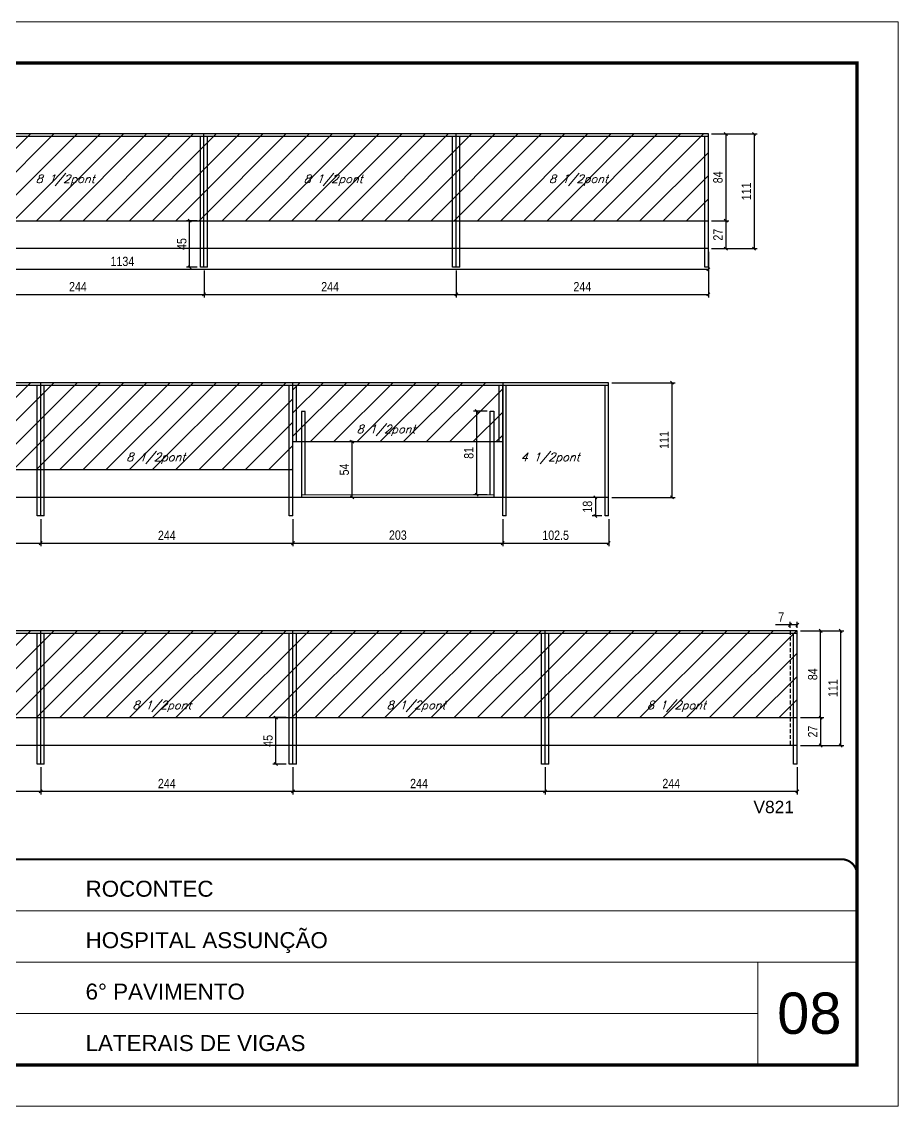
# Model space of a CAD drawing. Extents: x -20960 to -5926, y -2106 to 21915.
# Drawn here: x -6802 to -5953, y 19717 to 20767 of the extents above; entities that cross this region are included whole.
import ezdxf

# ---------------------------------------------------------------- set-up
doc = ezdxf.new("R2010")
doc.units = 0
for name, pattern in [('CONTINUO', [0]), ('DASHED', [0.75, 0.5, -0.25]), ('HIDDEN', [0.375, 0.25, -0.125])]:
    doc.linetypes.add(name, pattern=pattern)
doc.layers.add('00 - FELIPE', color=2, linetype='Continuous', plot=False)
for name, color, linetype in [('5', 5, 'Continuous'), ('COTA', 241, 'Continuous'), ('Painéis', 200, 'Continuous'), ('Reaproveitamento', 251, 'Continuous'), ('SARR_2.2x7', 40, 'Continuous'), ('SARR_3.5x7', 81, 'Continuous'), ('texto', 7, 'Continuous')]:
    doc.layers.add(name, color=color, linetype=linetype)
for name, color, linetype, lineweight in [('CARIMBO', 255, 'Continuous', 9), ('Folhas', 255, 'Continuous', 9), ('SARRAFO DE PRESSAO', 251, 'DASHED', 9)]:
    doc.layers.add(name, color=color, linetype=linetype, lineweight=lineweight)
doc.styles.add('ARIAL', font='arial.ttf')
doc.styles.add('COTA TECNICA-50', font='techl___.ttf', dxfattribs={"height": 9})
doc.styles.add('Romans', font='romans.shx')
doc.styles.get("Standard").update_dxf_attribs({"font": 'arial.ttf'})
doc.dimstyles.new('COTA PAINEL-50', dxfattribs={"dimtxt": 9, "dimasz": 3, "dimexe": 3, "dimexo": 3, "dimgap": 3, "dimtad": 1, "dimdec": 1, "dimzin": 12, "dimdsep": 46, "dimtxsty": 'COTA TECNICA-50', "dimblk1": 'OBLIQUE', "dimblk2": 'OBLIQUE', "dimsah": 1, "dimcen": 0.9, "dimclrd": 4, "dimclre": 4, "dimclrt": 240, "dimadec": 1, "dimazin": 3, "dimtfac": 1, "dimtdec": 1, "dimtmove": 0, "dimatfit": 3, "dimfxl": 1, "dimtolj": 1, "dimtzin": 12, "dimarcsym": 0})

# ---------------------------------------------------------------- blocks, each defined once
blk = doc.blocks.new('9999999999')
at = {"color": 30, "linetype": 'CONTINUO'}
for p, q in [((98564.6, 34379.6), (99584, 34379.6)), ((98564.6, 34329.8), (99488, 34329.8)), ((99584, 34329.8), (99488, 34329.8)), ((99488, 34329.8), (99488, 34230.2)), ((98564.6, 34280), (99488, 34280))]:
    blk.add_line(p, q, dxfattribs=at)
at = {"color": 30, "linetype": 'CONTINUO', "const_width": 2}
blk.add_lwpolyline([(99584, 34230.2), (99584, 34414.4, 0.414214), (99569, 34429.4), (98229, 34429.4, 0.414214), (98214, 34414.4), (98214, 34245.2, 0.414214), (98229, 34230.2), (99584, 34230.2)], format="xyb", dxfattribs=at)
at = {"layer": 'Folhas'}
blk.add_lwpolyline([(98139, 34190.2), (99624, 34190.2), (99624, 35240.2), (98139, 35240.2)], close=True, dxfattribs=at)
at = {"layer": 'Folhas', "color": 30, "const_width": 3}
blk.add_lwpolyline([(98214, 34230.2), (99584, 34230.2), (99584, 35200.2), (98214, 35200.2)], close=True, dxfattribs=at)
at = {"color": 7, "linetype": 'Continuous', "ltscale": 5, "style": 'ARIAL'}
for s, height, p in [('ROCONTEC', 15.48, (98837.7, 34393.1)), ('HOSPITAL ASSUNÇÃO', 15.483, (98837.7, 34343.3)), ('6° PAVIMENTO', 15.483, (98837.7, 34293.5)), ('LATERAIS DE VIGAS', 15.483, (98837.7, 34243.7))]:
    blk.add_text(s, height=height, dxfattribs=at).set_placement(p)
blk = doc.blocks.new('_Oblique')
at = {"color": 0, "linetype": 'ByBlock', "lineweight": -2}
blk.add_line((-0.5, -0.5), (0.5, 0.5), dxfattribs=at)
blk = doc.blocks.new('*D563')
at = {"layer": 'COTA', "color": 4, "lineweight": -2, "transparency": 16777216}
for p, q in [((-6869.2, 20526.1), (-6869.2, 20499.8)), ((-6625.2, 20526.1), (-6625.2, 20499.8)), ((-6869.2, 20502.8), (-6625.2, 20502.8))]:
    blk.add_line(p, q, dxfattribs=at)
at = {"layer": 'Defpoints', "color": 0, "transparency": 16777216}
for p in [(-6869.2, 20529.1), (-6625.2, 20529.1), (-6625.2, 20502.8)]:
    blk.add_point(p, dxfattribs=at)
at = {"layer": 'COTA', "color": 4, "lineweight": -2, "transparency": 16777216, "xscale": 3, "yscale": 3, "zscale": 3, "rotation": 180}
blk.add_blockref('_Oblique', (-6869.2, 20502.8), dxfattribs=at)
at = {"layer": 'COTA', "color": 4, "lineweight": -2, "transparency": 16777216, "xscale": 3, "yscale": 3, "zscale": 3}
blk.add_blockref('_Oblique', (-6625.2, 20502.8), dxfattribs=at)
at = {"layer": 'COTA', "color": 240, "transparency": 16777216, "insert": (-6747.2, 20510.3), "char_height": 9, "attachment_point": 5, "style": 'COTA TECNICA-50'}
blk.add_mtext('\\A1;244', dxfattribs=at)
blk = doc.blocks.new('*D564')
at = {"layer": 'COTA', "color": 4, "lineweight": -2, "transparency": 16777216}
for p, q in [((-6625.2, 20526.1), (-6625.2, 20499.8)), ((-6381.2, 20526.1), (-6381.2, 20499.8)), ((-6625.2, 20502.8), (-6381.2, 20502.8))]:
    blk.add_line(p, q, dxfattribs=at)
at = {"layer": 'Defpoints', "color": 0, "transparency": 16777216}
for p in [(-6625.2, 20529.1), (-6381.2, 20529.1), (-6381.2, 20502.8)]:
    blk.add_point(p, dxfattribs=at)
at = {"layer": 'COTA', "color": 4, "lineweight": -2, "transparency": 16777216, "xscale": 3, "yscale": 3, "zscale": 3, "rotation": 180}
blk.add_blockref('_Oblique', (-6625.2, 20502.8), dxfattribs=at)
at = {"layer": 'COTA', "color": 4, "lineweight": -2, "transparency": 16777216, "xscale": 3, "yscale": 3, "zscale": 3}
blk.add_blockref('_Oblique', (-6381.2, 20502.8), dxfattribs=at)
at = {"layer": 'COTA', "color": 240, "transparency": 16777216, "insert": (-6503.2, 20510.3), "char_height": 9, "attachment_point": 5, "style": 'COTA TECNICA-50'}
blk.add_mtext('\\A1;244', dxfattribs=at)
blk = doc.blocks.new('*D565')
at = {"layer": 'COTA', "color": 4, "lineweight": -2, "transparency": 16777216}
for p, q in [((-6381.2, 20526.1), (-6381.2, 20499.8)), ((-6137.2, 20526.1), (-6137.2, 20499.8)), ((-6381.2, 20502.8), (-6137.2, 20502.8))]:
    blk.add_line(p, q, dxfattribs=at)
at = {"layer": 'Defpoints', "color": 0, "transparency": 16777216}
for p in [(-6381.2, 20529.1), (-6137.2, 20529.1), (-6137.2, 20502.8)]:
    blk.add_point(p, dxfattribs=at)
at = {"layer": 'COTA', "color": 4, "lineweight": -2, "transparency": 16777216, "xscale": 3, "yscale": 3, "zscale": 3, "rotation": 180}
blk.add_blockref('_Oblique', (-6381.2, 20502.8), dxfattribs=at)
at = {"layer": 'COTA', "color": 4, "lineweight": -2, "transparency": 16777216, "xscale": 3, "yscale": 3, "zscale": 3}
blk.add_blockref('_Oblique', (-6137.2, 20502.8), dxfattribs=at)
at = {"layer": 'COTA', "color": 240, "transparency": 16777216, "insert": (-6259.2, 20510.3), "char_height": 9, "attachment_point": 5, "style": 'COTA TECNICA-50'}
blk.add_mtext('\\A1;244', dxfattribs=at)
blk = doc.blocks.new('*D567')
at = {"layer": 'COTA', "color": 4, "lineweight": -2, "transparency": 16777216}
for p, q in [((-7027.2, 20285.3), (-7027.2, 20259)), ((-6783.2, 20285.3), (-6783.2, 20259)), ((-7027.2, 20262), (-6783.2, 20262))]:
    blk.add_line(p, q, dxfattribs=at)
at = {"layer": 'Defpoints', "color": 0, "transparency": 16777216}
for p in [(-7027.2, 20288.3), (-6783.2, 20288.3), (-6783.2, 20262)]:
    blk.add_point(p, dxfattribs=at)
at = {"layer": 'COTA', "color": 4, "lineweight": -2, "transparency": 16777216, "xscale": 3, "yscale": 3, "zscale": 3, "rotation": 180}
blk.add_blockref('_Oblique', (-7027.2, 20262), dxfattribs=at)
at = {"layer": 'COTA', "color": 4, "lineweight": -2, "transparency": 16777216, "xscale": 3, "yscale": 3, "zscale": 3}
blk.add_blockref('_Oblique', (-6783.2, 20262), dxfattribs=at)
at = {"layer": 'COTA', "color": 240, "transparency": 16777216, "insert": (-6905.2, 20269.5), "char_height": 9, "attachment_point": 5, "style": 'COTA TECNICA-50'}
blk.add_mtext('\\A1;244', dxfattribs=at)
blk = doc.blocks.new('*D568')
at = {"layer": 'COTA', "color": 4, "lineweight": -2, "transparency": 16777216}
for p, q in [((-6783.2, 20285.3), (-6783.2, 20259)), ((-6539.2, 20285.3), (-6539.2, 20259)), ((-6783.2, 20262), (-6539.2, 20262))]:
    blk.add_line(p, q, dxfattribs=at)
at = {"layer": 'Defpoints', "color": 0, "transparency": 16777216}
for p in [(-6783.2, 20288.3), (-6539.2, 20288.3), (-6539.2, 20262)]:
    blk.add_point(p, dxfattribs=at)
at = {"layer": 'COTA', "color": 4, "lineweight": -2, "transparency": 16777216, "xscale": 3, "yscale": 3, "zscale": 3, "rotation": 180}
blk.add_blockref('_Oblique', (-6783.2, 20262), dxfattribs=at)
at = {"layer": 'COTA', "color": 4, "lineweight": -2, "transparency": 16777216, "xscale": 3, "yscale": 3, "zscale": 3}
blk.add_blockref('_Oblique', (-6539.2, 20262), dxfattribs=at)
at = {"layer": 'COTA', "color": 240, "transparency": 16777216, "insert": (-6661.2, 20269.5), "char_height": 9, "attachment_point": 5, "style": 'COTA TECNICA-50'}
blk.add_mtext('\\A1;244', dxfattribs=at)
blk = doc.blocks.new('*D569')
at = {"layer": 'COTA', "color": 4, "lineweight": -2, "transparency": 16777216}
for p, q in [((-6539.2, 20285.3), (-6539.2, 20259)), ((-6336.2, 20285.3), (-6336.2, 20259)), ((-6539.2, 20262), (-6336.2, 20262))]:
    blk.add_line(p, q, dxfattribs=at)
at = {"layer": 'Defpoints', "color": 0, "transparency": 16777216}
for p in [(-6539.2, 20288.3), (-6336.2, 20288.3), (-6336.2, 20262)]:
    blk.add_point(p, dxfattribs=at)
at = {"layer": 'COTA', "color": 4, "lineweight": -2, "transparency": 16777216, "xscale": 3, "yscale": 3, "zscale": 3, "rotation": 180}
blk.add_blockref('_Oblique', (-6539.2, 20262), dxfattribs=at)
at = {"layer": 'COTA', "color": 4, "lineweight": -2, "transparency": 16777216, "xscale": 3, "yscale": 3, "zscale": 3}
blk.add_blockref('_Oblique', (-6336.2, 20262), dxfattribs=at)
at = {"layer": 'COTA', "color": 240, "transparency": 16777216, "insert": (-6437.7, 20269.7), "char_height": 9, "attachment_point": 5, "style": 'COTA TECNICA-50'}
blk.add_mtext('\\A1;203', dxfattribs=at)
blk = doc.blocks.new('*D570')
at = {"layer": 'COTA', "color": 4, "lineweight": -2, "transparency": 16777216}
for p, q in [((-6336.2, 20285.3), (-6336.2, 20259)), ((-6233.7, 20285.3), (-6233.7, 20259)), ((-6336.2, 20262), (-6233.7, 20262))]:
    blk.add_line(p, q, dxfattribs=at)
at = {"layer": 'Defpoints', "color": 0, "transparency": 16777216}
for p in [(-6336.2, 20288.3), (-6233.7, 20288.3), (-6233.7, 20262)]:
    blk.add_point(p, dxfattribs=at)
at = {"layer": 'COTA', "color": 4, "lineweight": -2, "transparency": 16777216, "xscale": 3, "yscale": 3, "zscale": 3, "rotation": 180}
blk.add_blockref('_Oblique', (-6336.2, 20262), dxfattribs=at)
at = {"layer": 'COTA', "color": 4, "lineweight": -2, "transparency": 16777216, "xscale": 3, "yscale": 3, "zscale": 3}
blk.add_blockref('_Oblique', (-6233.7, 20262), dxfattribs=at)
at = {"layer": 'COTA', "color": 240, "transparency": 16777216, "insert": (-6285, 20269.6), "char_height": 9, "attachment_point": 5, "style": 'COTA TECNICA-50'}
blk.add_mtext('\\A1;102.5', dxfattribs=at)
blk = doc.blocks.new('*D571')
at = {"layer": 'COTA', "color": 4, "lineweight": -2, "transparency": 16777216}
for p, q in [((-6058.2, 20182.9), (-6072.4, 20182.9)), ((-6058.2, 20180.1), (-6058.2, 20185.9)), ((-6051.2, 20182.9), (-6058.2, 20182.9)), ((-6051.2, 20180.1), (-6051.2, 20185.9))]:
    blk.add_line(p, q, dxfattribs=at)
at = {"layer": 'Defpoints', "color": 0, "transparency": 16777216}
for p in [(-6058.2, 20182.9), (-6058.2, 20177.1), (-6051.2, 20177.1)]:
    blk.add_point(p, dxfattribs=at)
at = {"layer": 'COTA', "color": 4, "lineweight": -2, "transparency": 16777216, "xscale": 3, "yscale": 3, "zscale": 3, "rotation": 180}
blk.add_blockref('_Oblique', (-6058.2, 20182.9), dxfattribs=at)
at = {"layer": 'COTA', "color": 4, "lineweight": -2, "transparency": 16777216, "xscale": 3, "yscale": 3, "zscale": 3}
blk.add_blockref('_Oblique', (-6051.2, 20182.9), dxfattribs=at)
at = {"layer": 'COTA', "color": 240, "transparency": 16777216, "insert": (-6066.8, 20190.4), "char_height": 9, "attachment_point": 5, "style": 'COTA TECNICA-50'}
blk.add_mtext('\\A1;7', dxfattribs=at)
blk = doc.blocks.new('*D573')
at = {"layer": 'COTA', "color": 4, "lineweight": -2, "transparency": 16777216}
for p, q in [((-7027.2, 20045.1), (-7027.2, 20018.8)), ((-6783.2, 20045.1), (-6783.2, 20018.8)), ((-7027.2, 20021.8), (-6783.2, 20021.8))]:
    blk.add_line(p, q, dxfattribs=at)
at = {"layer": 'Defpoints', "color": 0, "transparency": 16777216}
for p in [(-7027.2, 20048.1), (-6783.2, 20048.1), (-6783.2, 20021.8)]:
    blk.add_point(p, dxfattribs=at)
at = {"layer": 'COTA', "color": 4, "lineweight": -2, "transparency": 16777216, "xscale": 3, "yscale": 3, "zscale": 3, "rotation": 180}
blk.add_blockref('_Oblique', (-7027.2, 20021.8), dxfattribs=at)
at = {"layer": 'COTA', "color": 4, "lineweight": -2, "transparency": 16777216, "xscale": 3, "yscale": 3, "zscale": 3}
blk.add_blockref('_Oblique', (-6783.2, 20021.8), dxfattribs=at)
at = {"layer": 'COTA', "color": 240, "transparency": 16777216, "insert": (-6905.2, 20029.3), "char_height": 9, "attachment_point": 5, "style": 'COTA TECNICA-50'}
blk.add_mtext('\\A1;244', dxfattribs=at)
blk = doc.blocks.new('*D574')
at = {"layer": 'COTA', "color": 4, "lineweight": -2, "transparency": 16777216}
for p, q in [((-6783.2, 20045.1), (-6783.2, 20018.8)), ((-6539.2, 20045.1), (-6539.2, 20018.8)), ((-6783.2, 20021.8), (-6539.2, 20021.8))]:
    blk.add_line(p, q, dxfattribs=at)
at = {"layer": 'Defpoints', "color": 0, "transparency": 16777216}
for p in [(-6783.2, 20048.1), (-6539.2, 20048.1), (-6539.2, 20021.8)]:
    blk.add_point(p, dxfattribs=at)
at = {"layer": 'COTA', "color": 4, "lineweight": -2, "transparency": 16777216, "xscale": 3, "yscale": 3, "zscale": 3, "rotation": 180}
blk.add_blockref('_Oblique', (-6783.2, 20021.8), dxfattribs=at)
at = {"layer": 'COTA', "color": 4, "lineweight": -2, "transparency": 16777216, "xscale": 3, "yscale": 3, "zscale": 3}
blk.add_blockref('_Oblique', (-6539.2, 20021.8), dxfattribs=at)
at = {"layer": 'COTA', "color": 240, "transparency": 16777216, "insert": (-6661.2, 20029.3), "char_height": 9, "attachment_point": 5, "style": 'COTA TECNICA-50'}
blk.add_mtext('\\A1;244', dxfattribs=at)
blk = doc.blocks.new('*D575')
at = {"layer": 'COTA', "color": 4, "lineweight": -2, "transparency": 16777216}
for p, q in [((-6539.2, 20045.1), (-6539.2, 20018.8)), ((-6295.2, 20045.1), (-6295.2, 20018.8)), ((-6539.2, 20021.8), (-6295.2, 20021.8))]:
    blk.add_line(p, q, dxfattribs=at)
at = {"layer": 'Defpoints', "color": 0, "transparency": 16777216}
for p in [(-6539.2, 20048.1), (-6295.2, 20048.1), (-6295.2, 20021.8)]:
    blk.add_point(p, dxfattribs=at)
at = {"layer": 'COTA', "color": 4, "lineweight": -2, "transparency": 16777216, "xscale": 3, "yscale": 3, "zscale": 3, "rotation": 180}
blk.add_blockref('_Oblique', (-6539.2, 20021.8), dxfattribs=at)
at = {"layer": 'COTA', "color": 4, "lineweight": -2, "transparency": 16777216, "xscale": 3, "yscale": 3, "zscale": 3}
blk.add_blockref('_Oblique', (-6295.2, 20021.8), dxfattribs=at)
at = {"layer": 'COTA', "color": 240, "transparency": 16777216, "insert": (-6417.2, 20029.3), "char_height": 9, "attachment_point": 5, "style": 'COTA TECNICA-50'}
blk.add_mtext('\\A1;244', dxfattribs=at)
blk = doc.blocks.new('*D576')
at = {"layer": 'COTA', "color": 4, "lineweight": -2, "transparency": 16777216}
for p, q in [((-6295.2, 20045.1), (-6295.2, 20018.8)), ((-6051.2, 20045.1), (-6051.2, 20018.8)), ((-6295.2, 20021.8), (-6051.2, 20021.8))]:
    blk.add_line(p, q, dxfattribs=at)
at = {"layer": 'Defpoints', "color": 0, "transparency": 16777216}
for p in [(-6295.2, 20048.1), (-6051.2, 20048.1), (-6051.2, 20021.8)]:
    blk.add_point(p, dxfattribs=at)
at = {"layer": 'COTA', "color": 4, "lineweight": -2, "transparency": 16777216, "xscale": 3, "yscale": 3, "zscale": 3, "rotation": 180}
blk.add_blockref('_Oblique', (-6295.2, 20021.8), dxfattribs=at)
at = {"layer": 'COTA', "color": 4, "lineweight": -2, "transparency": 16777216, "xscale": 3, "yscale": 3, "zscale": 3}
blk.add_blockref('_Oblique', (-6051.2, 20021.8), dxfattribs=at)
at = {"layer": 'COTA', "color": 240, "transparency": 16777216, "insert": (-6173.2, 20029.3), "char_height": 9, "attachment_point": 5, "style": 'COTA TECNICA-50'}
blk.add_mtext('\\A1;244', dxfattribs=at)
blk = doc.blocks.new('*D577')
at = {"layer": 'COTA', "color": 4, "lineweight": -2, "transparency": 16777216}
for p, q in [((-6048.2, 20177.1), (-6025.7, 20177.1)), ((-6028.7, 20093.1), (-6028.7, 20177.1)), ((-6048.2, 20093.1), (-6025.7, 20093.1))]:
    blk.add_line(p, q, dxfattribs=at)
at = {"layer": 'Defpoints', "color": 0, "transparency": 16777216}
for p in [(-6051.2, 20177.1), (-6028.7, 20177.1), (-6051.2, 20093.1)]:
    blk.add_point(p, dxfattribs=at)
at = {"layer": 'COTA', "color": 4, "lineweight": -2, "transparency": 16777216, "xscale": 3, "yscale": 3, "zscale": 3}
for p, rotation in [((-6028.7, 20177.1), 90), ((-6028.7, 20093.1), 270)]:
    blk.add_blockref('_Oblique', p, dxfattribs=dict(at, rotation=rotation))
at = {"layer": 'COTA', "color": 240, "transparency": 16777216, "insert": (-6036.3, 20135.1), "char_height": 9, "attachment_point": 5, "rotation": 90, "style": 'COTA TECNICA-50'}
blk.add_mtext('\\A1;84', dxfattribs=at)
blk = doc.blocks.new('*D579')
at = {"layer": 'COTA', "color": 4, "lineweight": -2, "transparency": 16777216}
for p, q in [((-6545.7, 20093.1), (-6558.7, 20093.1)), ((-6555.7, 20048.1), (-6555.7, 20093.1)), ((-6545.7, 20048.1), (-6558.7, 20048.1))]:
    blk.add_line(p, q, dxfattribs=at)
at = {"layer": 'Defpoints', "color": 0, "transparency": 16777216}
for p in [(-6555.7, 20093.1), (-6542.7, 20093.1), (-6542.7, 20048.1)]:
    blk.add_point(p, dxfattribs=at)
at = {"layer": 'COTA', "color": 4, "lineweight": -2, "transparency": 16777216, "xscale": 3, "yscale": 3, "zscale": 3}
for p, rotation in [((-6555.7, 20093.1), 90), ((-6555.7, 20048.1), 270)]:
    blk.add_blockref('_Oblique', p, dxfattribs=dict(at, rotation=rotation))
at = {"layer": 'COTA', "color": 240, "transparency": 16777216, "insert": (-6563.3, 20070.6), "char_height": 9, "attachment_point": 5, "rotation": 90, "style": 'COTA TECNICA-50'}
blk.add_mtext('\\A1;45', dxfattribs=at)
blk = doc.blocks.new('*D580')
at = {"layer": 'COTA', "color": 4, "lineweight": -2, "transparency": 16777216}
for p, q in [((-6631.7, 20574.1), (-6642.1, 20574.1)), ((-6639.1, 20529.1), (-6639.1, 20574.1)), ((-6631.7, 20529.1), (-6642.1, 20529.1))]:
    blk.add_line(p, q, dxfattribs=at)
at = {"layer": 'Defpoints', "color": 0, "transparency": 16777216}
for p in [(-6639.1, 20574.1), (-6628.7, 20574.1), (-6628.7, 20529.1)]:
    blk.add_point(p, dxfattribs=at)
at = {"layer": 'COTA', "color": 4, "lineweight": -2, "transparency": 16777216, "xscale": 3, "yscale": 3, "zscale": 3}
for p, rotation in [((-6639.1, 20574.1), 90), ((-6639.1, 20529.1), 270)]:
    blk.add_blockref('_Oblique', p, dxfattribs=dict(at, rotation=rotation))
at = {"layer": 'COTA', "color": 240, "transparency": 16777216, "insert": (-6646.7, 20551.6), "char_height": 9, "attachment_point": 5, "rotation": 90, "style": 'COTA TECNICA-50'}
blk.add_mtext('\\A1;45', dxfattribs=at)
blk = doc.blocks.new('*D581')
at = {"layer": 'COTA', "color": 4, "lineweight": -2, "transparency": 16777216}
for p, q in [((-6134.2, 20658.1), (-6090.1, 20658.1)), ((-6093.1, 20658.1), (-6093.1, 20547.1)), ((-6134.2, 20547.1), (-6090.1, 20547.1))]:
    blk.add_line(p, q, dxfattribs=at)
at = {"layer": 'Defpoints', "color": 0, "transparency": 16777216}
for p in [(-6137.2, 20658.1), (-6137.2, 20547.1), (-6093.1, 20547.1)]:
    blk.add_point(p, dxfattribs=at)
at = {"layer": 'COTA', "color": 4, "lineweight": -2, "transparency": 16777216, "xscale": 3, "yscale": 3, "zscale": 3}
for p, rotation in [((-6093.1, 20658.1), 90), ((-6093.1, 20547.1), 270)]:
    blk.add_blockref('_Oblique', p, dxfattribs=dict(at, rotation=rotation))
at = {"layer": 'COTA', "color": 240, "transparency": 16777216, "insert": (-6100.6, 20602.6), "char_height": 9, "attachment_point": 5, "rotation": 90, "style": 'COTA TECNICA-50'}
blk.add_mtext('\\A1;111', dxfattribs=at)
blk = doc.blocks.new('*D582')
at = {"layer": 'COTA', "color": 4, "lineweight": -2, "transparency": 16777216}
for p, q in [((-6230.7, 20417.3), (-6169.5, 20417.3)), ((-6172.5, 20417.3), (-6172.5, 20306.3)), ((-6230.7, 20306.3), (-6169.5, 20306.3))]:
    blk.add_line(p, q, dxfattribs=at)
at = {"layer": 'Defpoints', "color": 0, "transparency": 16777216}
for p in [(-6233.7, 20417.3), (-6233.7, 20306.3), (-6172.5, 20306.3)]:
    blk.add_point(p, dxfattribs=at)
at = {"layer": 'COTA', "color": 4, "lineweight": -2, "transparency": 16777216, "xscale": 3, "yscale": 3, "zscale": 3}
for p, rotation in [((-6172.5, 20417.3), 90), ((-6172.5, 20306.3), 270)]:
    blk.add_blockref('_Oblique', p, dxfattribs=dict(at, rotation=rotation))
at = {"layer": 'COTA', "color": 240, "transparency": 16777216, "insert": (-6180, 20361.8), "char_height": 9, "attachment_point": 5, "rotation": 90, "style": 'COTA TECNICA-50'}
blk.add_mtext('\\A1;111', dxfattribs=at)
blk = doc.blocks.new('*D526')
at = {"layer": 'COTA', "color": 4, "lineweight": -2, "transparency": 16777216}
for p, q in [((-6134.2, 20658.1), (-6117.4, 20658.1)), ((-6120.4, 20658.1), (-6120.4, 20574.1)), ((-6134.2, 20574.1), (-6117.4, 20574.1))]:
    blk.add_line(p, q, dxfattribs=at)
at = {"layer": 'Defpoints', "color": 0, "transparency": 16777216}
for p in [(-6137.2, 20658.1), (-6137.2, 20574.1), (-6120.4, 20574.1)]:
    blk.add_point(p, dxfattribs=at)
at = {"layer": 'COTA', "color": 4, "lineweight": -2, "transparency": 16777216, "xscale": 3, "yscale": 3, "zscale": 3}
for p, rotation in [((-6120.4, 20658.1), 90), ((-6120.4, 20574.1), 270)]:
    blk.add_blockref('_Oblique', p, dxfattribs=dict(at, rotation=rotation))
at = {"layer": 'COTA', "color": 240, "transparency": 16777216, "insert": (-6128, 20616.1), "char_height": 9, "attachment_point": 5, "rotation": 90, "style": 'COTA TECNICA-50'}
blk.add_mtext('\\A1;84', dxfattribs=at)
blk = doc.blocks.new('*D583')
at = {"layer": 'COTA', "color": 4, "lineweight": -2, "transparency": 16777216}
for p, q in [((-6134.2, 20574.1), (-6117.4, 20574.1)), ((-6120.4, 20574.1), (-6120.4, 20547.1)), ((-6134.2, 20547.1), (-6117.4, 20547.1))]:
    blk.add_line(p, q, dxfattribs=at)
at = {"layer": 'Defpoints', "color": 0, "transparency": 16777216}
for p in [(-6137.2, 20574.1), (-6137.2, 20547.1), (-6120.4, 20547.1)]:
    blk.add_point(p, dxfattribs=at)
at = {"layer": 'COTA', "color": 4, "lineweight": -2, "transparency": 16777216, "xscale": 3, "yscale": 3, "zscale": 3}
for p, rotation in [((-6120.4, 20574.1), 90), ((-6120.4, 20547.1), 270)]:
    blk.add_blockref('_Oblique', p, dxfattribs=dict(at, rotation=rotation))
at = {"layer": 'COTA', "color": 240, "transparency": 16777216, "insert": (-6128, 20560.6), "char_height": 9, "attachment_point": 5, "rotation": 90, "style": 'COTA TECNICA-50'}
blk.add_mtext('\\A1;27', dxfattribs=at)
blk = doc.blocks.new('*D584')
at = {"layer": 'COTA', "color": 4, "lineweight": -2, "transparency": 16777216}
for p, q in [((-6048.2, 20093.1), (-6025.7, 20093.1)), ((-6028.7, 20093.1), (-6028.7, 20066.1)), ((-6048.2, 20066.1), (-6025.7, 20066.1))]:
    blk.add_line(p, q, dxfattribs=at)
at = {"layer": 'Defpoints', "color": 0, "transparency": 16777216}
for p in [(-6051.2, 20093.1), (-6051.2, 20066.1), (-6028.7, 20066.1)]:
    blk.add_point(p, dxfattribs=at)
at = {"layer": 'COTA', "color": 4, "lineweight": -2, "transparency": 16777216, "xscale": 3, "yscale": 3, "zscale": 3}
for p, rotation in [((-6028.7, 20093.1), 90), ((-6028.7, 20066.1), 270)]:
    blk.add_blockref('_Oblique', p, dxfattribs=dict(at, rotation=rotation))
at = {"layer": 'COTA', "color": 240, "transparency": 16777216, "insert": (-6036.3, 20079.6), "char_height": 9, "attachment_point": 5, "rotation": 90, "style": 'COTA TECNICA-50'}
blk.add_mtext('\\A1;27', dxfattribs=at)
blk = doc.blocks.new('*D585')
at = {"layer": 'COTA', "color": 4, "lineweight": -2, "transparency": 16777216}
for p, q in [((-6048.2, 20177.1), (-6006.3, 20177.1)), ((-6009.3, 20177.1), (-6009.3, 20066.1)), ((-6048.2, 20066.1), (-6006.3, 20066.1))]:
    blk.add_line(p, q, dxfattribs=at)
at = {"layer": 'Defpoints', "color": 0, "transparency": 16777216}
for p in [(-6051.2, 20177.1), (-6051.2, 20066.1), (-6009.3, 20066.1)]:
    blk.add_point(p, dxfattribs=at)
at = {"layer": 'COTA', "color": 4, "lineweight": -2, "transparency": 16777216, "xscale": 3, "yscale": 3, "zscale": 3}
for p, rotation in [((-6009.3, 20177.1), 90), ((-6009.3, 20066.1), 270)]:
    blk.add_blockref('_Oblique', p, dxfattribs=dict(at, rotation=rotation))
at = {"layer": 'COTA', "color": 240, "transparency": 16777216, "insert": (-6016.8, 20121.6), "char_height": 9, "attachment_point": 5, "rotation": 90, "style": 'COTA TECNICA-50'}
blk.add_mtext('\\A1;111', dxfattribs=at)
blk = doc.blocks.new('*D1668')
at = {"layer": 'COTA', "color": 4, "lineweight": -2, "transparency": 16777216}
for p, q in [((-7271.2, 20544.1), (-7271.2, 20524)), ((-6137.2, 20544.1), (-6137.2, 20524)), ((-6137.2, 20527), (-7271.2, 20527))]:
    blk.add_line(p, q, dxfattribs=at)
at = {"layer": 'Defpoints', "color": 0, "transparency": 16777216}
for p in [(-7271.2, 20547.1), (-6137.2, 20547.1), (-7271.2, 20527)]:
    blk.add_point(p, dxfattribs=at)
at = {"layer": 'COTA', "color": 4, "lineweight": -2, "transparency": 16777216, "xscale": 3, "yscale": 3, "zscale": 3, "rotation": 180}
blk.add_blockref('_Oblique', (-7271.2, 20527), dxfattribs=at)
at = {"layer": 'COTA', "color": 4, "lineweight": -2, "transparency": 16777216, "xscale": 3, "yscale": 3, "zscale": 3}
blk.add_blockref('_Oblique', (-6137.2, 20527), dxfattribs=at)
at = {"layer": 'COTA', "color": 240, "transparency": 16777216, "insert": (-6704.2, 20534.7), "char_height": 9, "attachment_point": 5, "style": 'COTA TECNICA-50'}
blk.add_mtext('\\A1;1134', dxfattribs=at)
blk = doc.blocks.new('*D1682')
at = {"layer": '00 - FELIPE', "color": 4, "lineweight": -2, "transparency": 16777216}
for p, q in [((-6481, 20360.3), (-6484.9, 20360.3)), ((-6481.9, 20306.3), (-6481.9, 20360.3)), ((-6481, 20306.3), (-6484.9, 20306.3))]:
    blk.add_line(p, q, dxfattribs=at)
at = {"layer": 'Defpoints', "color": 0, "transparency": 16777216}
for p in [(-6481.9, 20360.3), (-6478, 20360.3), (-6478, 20306.3)]:
    blk.add_point(p, dxfattribs=at)
at = {"layer": '00 - FELIPE', "color": 4, "lineweight": -2, "transparency": 16777216, "xscale": 3, "yscale": 3, "zscale": 3}
for p, rotation in [((-6481.9, 20360.3), 90), ((-6481.9, 20306.3), 270)]:
    blk.add_blockref('_Oblique', p, dxfattribs=dict(at, rotation=rotation))
at = {"layer": '00 - FELIPE', "color": 240, "transparency": 16777216, "insert": (-6489.5, 20333.3), "char_height": 9, "attachment_point": 5, "rotation": 90, "style": 'COTA TECNICA-50'}
blk.add_mtext('\\A1;54', dxfattribs=at)
blk = doc.blocks.new('*D1683')
at = {"layer": '00 - FELIPE', "color": 4, "lineweight": -2, "transparency": 16777216}
for p, q in [((-6351.2, 20389.9), (-6364.4, 20389.9)), ((-6361.4, 20308.9), (-6361.4, 20389.9)), ((-6351.2, 20308.9), (-6364.4, 20308.9))]:
    blk.add_line(p, q, dxfattribs=at)
at = {"layer": 'Defpoints', "color": 0, "transparency": 16777216}
for p in [(-6361.4, 20389.9), (-6348.2, 20389.9), (-6348.2, 20308.9)]:
    blk.add_point(p, dxfattribs=at)
at = {"layer": '00 - FELIPE', "color": 4, "lineweight": -2, "transparency": 16777216, "xscale": 3, "yscale": 3, "zscale": 3}
for p, rotation in [((-6361.4, 20389.9), 90), ((-6361.4, 20308.9), 270)]:
    blk.add_blockref('_Oblique', p, dxfattribs=dict(at, rotation=rotation))
at = {"layer": '00 - FELIPE', "color": 240, "transparency": 16777216, "insert": (-6369, 20349.4), "char_height": 9, "attachment_point": 5, "rotation": 90, "style": 'COTA TECNICA-50'}
blk.add_mtext('\\A1;81', dxfattribs=at)
blk = doc.blocks.new('*D1684')
at = {"layer": '00 - FELIPE', "color": 4, "lineweight": -2, "transparency": 16777216}
for p, q in [((-6240.2, 20306.3), (-6249.6, 20306.3)), ((-6246.6, 20306.3), (-6246.6, 20288.3)), ((-6240.2, 20288.3), (-6249.6, 20288.3))]:
    blk.add_line(p, q, dxfattribs=at)
at = {"layer": 'Defpoints', "color": 0, "transparency": 16777216}
for p in [(-6237.2, 20306.3), (-6246.6, 20288.3), (-6237.2, 20288.3)]:
    blk.add_point(p, dxfattribs=at)
at = {"layer": '00 - FELIPE', "color": 4, "lineweight": -2, "transparency": 16777216, "xscale": 3, "yscale": 3, "zscale": 3}
for p, rotation in [((-6246.6, 20306.3), 90), ((-6246.6, 20288.3), 270)]:
    blk.add_blockref('_Oblique', p, dxfattribs=dict(at, rotation=rotation))
at = {"layer": '00 - FELIPE', "color": 240, "transparency": 16777216, "insert": (-6254.2, 20297.3), "char_height": 9, "attachment_point": 5, "rotation": 90, "style": 'COTA TECNICA-50'}
blk.add_mtext('\\A1;18', dxfattribs=at)

msp = doc.modelspace()

# ---------------------------------------------------------------- hatches: boundary and pattern name
at = {"layer": 'Reaproveitamento'}
h = msp.add_hatch(dxfattribs=at)
h.set_pattern_fill('ANSI31', color=256, scale=5)
h.set_pattern_definition([(45, (-2744.101, -1066.366), (-11.22532, 11.22532), [])])
h.paths.add_polyline_path([(-7034.74, 20658.12), (-7034.74, 20574.12), (-6137.24, 20574.12), (-6137.24, 20658.12)])
h = msp.add_hatch(dxfattribs=at)
h.set_pattern_fill('ANSI31', color=256, scale=5)
h.set_pattern_definition([(45, (-2744.101, -1307.195), (-11.22532, 11.22532), [])])
h.paths.add_polyline_path([(-7271.24, 20417.29), (-7271.24, 20333.29), (-6539.24, 20333.29), (-6539.24, 20417.29)])
h = msp.add_hatch(dxfattribs=at)
h.set_pattern_fill('ANSI31', color=256, scale=5)
h.set_pattern_definition([(45, (-2012.101, -1307.195), (-11.22532, 11.22532), [])])
h.paths.add_polyline_path([(-6539.24, 20417.29), (-6539.24, 20360.29), (-6336.24, 20360.29), (-6336.24, 20417.29)])
h = msp.add_hatch(dxfattribs=at)
h.set_pattern_fill('ANSI31', color=256, scale=5)
h.set_pattern_definition([(45, (-2744.101, -1547.37), (-11.22532, 11.22532), [])])
h.paths.add_polyline_path([(-7271.24, 20177.12), (-7271.24, 20093.12), (-6051.24, 20093.12), (-6051.24, 20177.12)])

# ---------------------------------------------------------------- linework, layer by layer
at = {"layer": 'Painéis'}
for p, q in [((-6137.24, 20658.12), (-7034.74, 20658.12)), ((-6625.24, 20547.12), (-6625.24, 20658.12)), ((-6381.24, 20547.12), (-6381.24, 20658.12)), ((-6137.24, 20547.12), (-6137.24, 20658.12)), ((-6137.24, 20547.12), (-7271.24, 20547.12)), ((-6539.24, 20417.29), (-7271.24, 20417.29)), ((-6783.24, 20333.29), (-6783.24, 20417.29)), ((-6539.24, 20333.29), (-6539.24, 20417.29)), ((-6233.74, 20417.29), (-6336.24, 20417.29)), ((-6336.24, 20417.29), (-6336.24, 20306.29)), ((-6233.74, 20306.29), (-6233.74, 20417.29)), ((-6233.74, 20306.29), (-7271.24, 20306.29)), ((-6051.24, 20177.12), (-7271.24, 20177.12)), ((-6783.24, 20093.12), (-6783.24, 20177.12)), ((-6539.24, 20093.12), (-6539.24, 20177.12)), ((-6295.24, 20093.12), (-6295.24, 20177.12)), ((-6051.24, 20066.12), (-6051.24, 20177.12)), ((-7271.24, 20093.12), (-6051.24, 20093.12)), ((-6051.24, 20066.12), (-7271.24, 20066.12))]:
    msp.add_line(p, q, dxfattribs=at)
for points in [[(-7034.74, 20574.12), (-7034.74, 20574.12), (-6137.24, 20574.12)], [(-6336.24, 20417.29), (-6539.24, 20417.29)], [(-6539.24, 20360.29), (-6336.24, 20360.29)], [(-7271.24, 20333.29), (-6539.24, 20333.29)]]:
    msp.add_lwpolyline(points, dxfattribs=at)
at = {"layer": 'SARR_2.2x7', "linetype": 'Continuous'}
for p, q in [((-6869.24, 20655.92), (-6625.24, 20655.92)), ((-6625.24, 20655.92), (-6381.24, 20655.92)), ((-6381.24, 20655.92), (-6137.24, 20655.92)), ((-7027.24, 20415.09), (-6783.24, 20415.09)), ((-6783.24, 20415.09), (-6539.24, 20415.09)), ((-6539.24, 20415.09), (-6336.24, 20415.09)), ((-6336.24, 20415.09), (-6233.74, 20415.09)), ((-7027.24, 20174.92), (-6783.24, 20174.92)), ((-6783.24, 20174.92), (-6539.24, 20174.92)), ((-6539.24, 20174.92), (-6295.24, 20174.92)), ((-6295.24, 20174.92), (-6051.24, 20174.92))]:
    msp.add_line(p, q, dxfattribs=at)
at = {"layer": 'SARR_2.2x7', "linetype": 'Continuous', "ltscale": 50}
msp.add_line((-6344.71, 20308.89), (-6530.74, 20308.49), dxfattribs=at)
at = {"layer": 'SARR_2.2x7', "linetype": 'HIDDEN', "ltscale": 15}
for p, q in [((-6058.24, 20177.12), (-6058.24, 20093.12)), ((-6058.24, 20093.12), (-6058.24, 20066.12))]:
    msp.add_line(p, q, dxfattribs=at)
at = {"layer": 'SARR_3.5x7'}
for p, q in [((-6628.74, 20529.12), (-6628.74, 20655.92)), ((-6625.24, 20529.12), (-6625.24, 20655.92)), ((-6621.74, 20529.12), (-6621.74, 20655.92)), ((-6384.74, 20529.12), (-6384.74, 20655.92)), ((-6381.24, 20529.12), (-6381.24, 20655.92)), ((-6377.74, 20529.12), (-6377.74, 20655.92)), ((-6140.74, 20529.12), (-6140.74, 20655.92)), ((-6137.24, 20529.12), (-6137.24, 20655.92)), ((-6621.74, 20529.12), (-6628.74, 20529.12)), ((-6377.74, 20529.12), (-6384.74, 20529.12)), ((-6137.24, 20529.12), (-6140.74, 20529.12)), ((-6786.74, 20288.29), (-6786.74, 20415.09)), ((-6783.24, 20288.29), (-6783.24, 20415.09)), ((-6779.74, 20288.29), (-6779.74, 20415.09)), ((-6542.74, 20288.29), (-6542.74, 20415.09)), ((-6539.24, 20288.29), (-6539.24, 20415.09)), ((-6535.74, 20360.29), (-6535.74, 20415.09)), ((-6339.74, 20360.29), (-6339.74, 20415.09)), ((-6336.24, 20288.29), (-6336.24, 20415.09)), ((-6332.74, 20288.29), (-6332.74, 20415.09)), ((-6237.24, 20288.29), (-6237.24, 20415.09)), ((-6233.74, 20288.29), (-6233.74, 20415.09)), ((-6779.74, 20288.29), (-6786.74, 20288.29)), ((-6539.24, 20288.29), (-6542.74, 20288.29)), ((-6332.74, 20288.29), (-6336.24, 20288.29)), ((-6233.74, 20288.29), (-6237.24, 20288.29)), ((-6786.74, 20048.12), (-6786.74, 20174.92)), ((-6783.24, 20048.12), (-6783.24, 20174.92)), ((-6779.74, 20048.12), (-6779.74, 20174.92)), ((-6542.74, 20048.12), (-6542.74, 20174.92)), ((-6539.24, 20048.12), (-6539.24, 20174.92)), ((-6535.74, 20048.12), (-6535.74, 20174.92)), ((-6298.74, 20048.12), (-6298.74, 20174.92)), ((-6295.24, 20048.12), (-6295.24, 20174.92)), ((-6291.74, 20048.12), (-6291.74, 20174.92)), ((-6054.74, 20048.12), (-6054.74, 20174.92)), ((-6051.24, 20048.12), (-6051.24, 20174.92)), ((-6779.74, 20048.12), (-6786.74, 20048.12)), ((-6535.74, 20048.12), (-6542.74, 20048.12)), ((-6291.74, 20048.12), (-6298.74, 20048.12)), ((-6051.24, 20048.12), (-6054.74, 20048.12))]:
    msp.add_line(p, q, dxfattribs=at)
for points in [[(-6527.24, 20308.49), (-6527.24, 20389.49), (-6530.74, 20389.49), (-6530.74, 20306.29)], [(-6348.21, 20308.89), (-6348.21, 20389.89), (-6344.71, 20389.89), (-6344.71, 20306.69)]]:
    msp.add_lwpolyline(points, dxfattribs=at)

# ---------------------------------------------------------------- block references
at = {"layer": 'SARRAFO DE PRESSAO', "color": 6, "linetype": 'ByBlock'}
msp.add_blockref('9999999999', (-105577.48, -14473.39), dxfattribs=at)

# ---------------------------------------------------------------- texts
at = {"layer": '5', "linetype": 'Continuous'}
msp.add_text('V821', height=12, rotation=0.00004, dxfattribs=at).set_placement((-6093.61, 20000.59))
at = {"layer": 'CARIMBO', "style": 'ARIAL'}
msp.add_text('08', height=40, dxfattribs=at).set_placement((-6070.64, 19786.96))
at = {"layer": 'texto', "color": 2, "char_height": 8, "attachment_point": 5, "style": 'Romans'}
for s, insert in [('{\\Q19;\\C256;8 1/2pont}', (-6759.55, 20613.36)), ('{\\Q19;\\C256;8 1/2pont}', (-6500.26, 20613.36)), ('{\\Q19;\\C256;8 1/2pont}', (-6262.96, 20613.36)), ('{\\Q19;\\C256;8 1/2pont}', (-6449.13, 20371.07)), ('{\\Q19;\\C256;8 1/2pont}', (-6671.79, 20344.07)), ('{\\Q19;\\C256;4 1/2pont}', (-6290.3, 20344.07)), ('{\\Q19;\\C256;8 1/2pont}', (-6665.92, 20103.89)), ('{\\Q19;\\C256;8 1/2pont}', (-6420.07, 20103.89)), ('{\\Q19;\\C256;8 1/2pont}', (-6168.17, 20103.89))]:
    msp.add_mtext(s, dxfattribs=dict(at, insert=insert))

# ---------------------------------------------------------------- dimensions: what is measured, and where the dimension line sits
at = {"layer": '00 - FELIPE'}
for base, p1, p2, picture, middle in [((-6361.43, 20389.89), (-6348.21, 20308.89), (-6348.21, 20389.89), '*D1683', (-6369.02, 20349.39)), ((-6481.87, 20360.29), (-6477.95, 20306.29), (-6477.95, 20360.29), '*D1682', (-6489.46, 20333.29)), ((-6246.58, 20288.29), (-6237.24, 20306.29), (-6237.24, 20288.29), '*D1684', (-6254.16, 20297.29))]:
    dim = msp.add_linear_dim(base=base, p1=p1, p2=p2, angle=90, dimstyle='COTA PAINEL-50', dxfattribs=at)
    dim.commit()
    dim.dimension.update_dxf_attribs({"geometry": picture, "text_midpoint": middle})
at = {"layer": 'COTA'}
for base, p1, p2, picture, middle in [((-6093.09, 20547.12), (-6137.24, 20658.12), (-6137.24, 20547.12), '*D581', (-6100.65, 20602.62)), ((-6120.44, 20574.12), (-6137.24, 20658.12), (-6137.24, 20574.12), '*D526', (-6128.03, 20616.12)), ((-6639.06, 20574.12), (-6628.74, 20529.12), (-6628.74, 20574.12), '*D580', (-6646.66, 20551.62)), ((-6120.44, 20547.12), (-6137.24, 20574.12), (-6137.24, 20547.12), '*D583', (-6128.01, 20560.62)), ((-6172.49, 20306.29), (-6233.74, 20417.29), (-6233.74, 20306.29), '*D582', (-6180.05, 20361.79)), ((-6028.73, 20177.12), (-6051.24, 20093.12), (-6051.24, 20177.12), '*D577', (-6036.32, 20135.12)), ((-6009.25, 20066.12), (-6051.24, 20177.12), (-6051.24, 20066.12), '*D585', (-6016.81, 20121.62)), ((-6555.67, 20093.12), (-6542.74, 20048.12), (-6542.74, 20093.12), '*D579', (-6563.27, 20070.62)), ((-6028.73, 20066.12), (-6051.24, 20093.12), (-6051.24, 20066.12), '*D584', (-6036.3, 20079.62))]:
    dim = msp.add_linear_dim(base=base, p1=p1, p2=p2, angle=90, dimstyle='COTA PAINEL-50', dxfattribs=at)
    dim.commit()
    dim.dimension.update_dxf_attribs({"geometry": picture, "text_midpoint": middle})
for base, p1, p2, picture, middle in [((-7271.24, 20527.01), (-6137.24, 20547.12), (-7271.24, 20547.12), '*D1668', (-6704.24, 20534.71)), ((-6058.24, 20182.85), (-6051.24, 20177.12), (-6058.24, 20177.12), '*D571', (-6066.81, 20190.42))]:
    dim = msp.add_linear_dim(base=base, p1=p1, p2=p2, dimstyle='COTA PAINEL-50', dxfattribs=at)
    dim.commit()
    dim.dimension.update_dxf_attribs({"geometry": picture, "text_midpoint": middle})
for base, p1, p2, picture, middle in [((-6625.24, 20502.78), (-6869.24, 20529.12), (-6625.24, 20529.12), '*D563', (-6747.24, 20510.35)), ((-6381.24, 20502.78), (-6625.24, 20529.12), (-6381.24, 20529.12), '*D564', (-6503.24, 20510.35)), ((-6137.24, 20502.78), (-6381.24, 20529.12), (-6137.24, 20529.12), '*D565', (-6259.24, 20510.35)), ((-6783.24, 20261.95), (-7027.24, 20288.29), (-6783.24, 20288.29), '*D567', (-6905.24, 20269.52)), ((-6539.24, 20261.95), (-6783.24, 20288.29), (-6539.24, 20288.29), '*D568', (-6661.24, 20269.52)), ((-6336.24, 20261.95), (-6539.24, 20288.29), (-6336.24, 20288.29), '*D569', (-6437.74, 20269.65)), ((-6233.74, 20261.95), (-6336.24, 20288.29), (-6233.74, 20288.29), '*D570', (-6284.99, 20269.55)), ((-6783.24, 20021.78), (-7027.24, 20048.12), (-6783.24, 20048.12), '*D573', (-6905.24, 20029.35)), ((-6539.24, 20021.78), (-6783.24, 20048.12), (-6539.24, 20048.12), '*D574', (-6661.24, 20029.35)), ((-6295.24, 20021.78), (-6539.24, 20048.12), (-6295.24, 20048.12), '*D575', (-6417.24, 20029.35)), ((-6051.24, 20021.78), (-6295.24, 20048.12), (-6051.24, 20048.12), '*D576', (-6173.24, 20029.35))]:
    dim = msp.add_linear_dim(base=base, p1=p1, p2=p2, dimstyle='COTA PAINEL-50', override={"dimtmove": 1}, dxfattribs=at)
    dim.commit()
    dim.dimension.update_dxf_attribs({"geometry": picture, "text_midpoint": middle})

doc.saveas('drawing.dxf')
